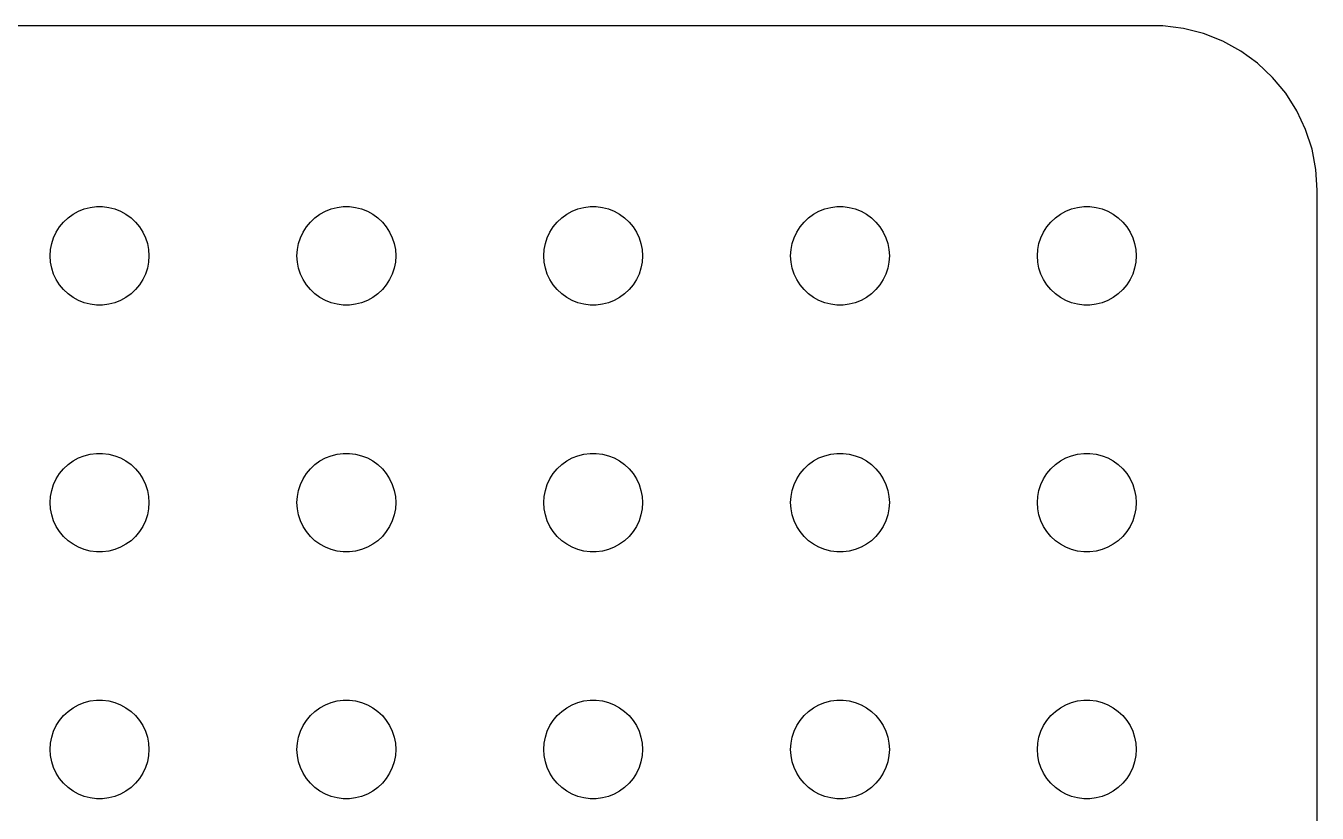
# Model space of a CAD drawing. Header units: metres. Extents: x -37 to 37, y 248 to 508.
# Drawn here: x -2.24 to 37, y 430.06 to 453.99 of the extents above; entities that cross this region are included whole.
import ezdxf

# ---------------------------------------------------------------- set-up
doc = ezdxf.new("R2010")
doc.units = ezdxf.units.M

msp = doc.modelspace()

# ---------------------------------------------------------------- linework, layer by layer
for p, q in [((32.3139, 453.99), (-32.3139, 453.99)), ((32.9369, 453.911), (32.3139, 453.99)), ((33.5451, 453.755), (32.9369, 453.911)), ((34.1289, 453.524), (33.5451, 453.755)), ((34.6791, 453.222), (34.1289, 453.524)), ((35.1871, 452.853), (34.6791, 453.222)), ((35.6448, 452.423), (35.1871, 452.853)), ((36.0451, 451.939), (35.6448, 452.423)), ((36.3815, 451.409), (36.0451, 451.939)), ((36.6489, 450.841), (36.3815, 451.409)), ((36.8429, 450.243), (36.6489, 450.841)), ((36.9606, 449.627), (36.8429, 450.243)), ((37, 449), (36.9606, 449.627)), ((37, 415), (37, 449)), ((-1.09344, 448.027), (-0.956131, 448.156)), ((-0.956131, 448.156), (-0.803726, 448.266)), ((-0.803726, 448.266), (-0.638657, 448.357)), ((-0.638657, 448.357), (-0.463516, 448.427)), ((-0.463516, 448.427), (-0.281067, 448.473)), ((-0.281067, 448.473), (-0.094177, 448.497)), ((-0.094177, 448.497), (0.094177, 448.497)), ((0.094177, 448.497), (0.281067, 448.473)), ((0.281067, 448.473), (0.463516, 448.427)), ((0.463516, 448.427), (0.638657, 448.357)), ((0.638657, 448.357), (0.803726, 448.266)), ((0.803726, 448.266), (0.956131, 448.156)), ((0.956131, 448.156), (1.09344, 448.027)), ((6.40654, 448.027), (6.54385, 448.156)), ((6.54385, 448.156), (6.69626, 448.266)), ((6.69626, 448.266), (6.86133, 448.357)), ((6.86133, 448.357), (7.03647, 448.427)), ((7.03647, 448.427), (7.21892, 448.473)), ((7.21892, 448.473), (7.40581, 448.497)), ((7.40581, 448.497), (7.59418, 448.497)), ((7.59418, 448.497), (7.78107, 448.473)), ((7.78107, 448.473), (7.96352, 448.427)), ((7.96352, 448.427), (8.13866, 448.357)), ((8.13866, 448.357), (8.30373, 448.266)), ((8.30373, 448.266), (8.45613, 448.156)), ((8.45613, 448.156), (8.59344, 448.027)), ((13.9065, 448.027), (14.0439, 448.156)), ((14.0439, 448.156), (14.1963, 448.266)), ((14.1963, 448.266), (14.3613, 448.357)), ((14.3613, 448.357), (14.5365, 448.427)), ((14.5365, 448.427), (14.7189, 448.473)), ((14.7189, 448.473), (14.9058, 448.497)), ((14.9058, 448.497), (15.0942, 448.497)), ((15.0942, 448.497), (15.2811, 448.473)), ((15.2811, 448.473), (15.4635, 448.427)), ((15.4635, 448.427), (15.6387, 448.357)), ((15.6387, 448.357), (15.8037, 448.266)), ((15.8037, 448.266), (15.9561, 448.156)), ((15.9561, 448.156), (16.0934, 448.027)), ((21.4065, 448.027), (21.5439, 448.156)), ((21.5439, 448.156), (21.6963, 448.266)), ((21.6963, 448.266), (21.8613, 448.357)), ((21.8613, 448.357), (22.0365, 448.427)), ((22.0365, 448.427), (22.2189, 448.473)), ((22.2189, 448.473), (22.4058, 448.497)), ((22.4058, 448.497), (22.5942, 448.497)), ((22.5942, 448.497), (22.7811, 448.473)), ((22.7811, 448.473), (22.9635, 448.427)), ((22.9635, 448.427), (23.1387, 448.357)), ((23.1387, 448.357), (23.3037, 448.266)), ((23.3037, 448.266), (23.4561, 448.156)), ((23.4561, 448.156), (23.5934, 448.027)), ((28.9065, 448.027), (29.0439, 448.156)), ((29.0439, 448.156), (29.1963, 448.266)), ((29.1963, 448.266), (29.3613, 448.357)), ((29.3613, 448.357), (29.5365, 448.427)), ((29.5365, 448.427), (29.7189, 448.473)), ((29.7189, 448.473), (29.9058, 448.497)), ((29.9058, 448.497), (30.0942, 448.497)), ((30.0942, 448.497), (30.2811, 448.473)), ((30.2811, 448.473), (30.4635, 448.427)), ((30.4635, 448.427), (30.6387, 448.357)), ((30.6387, 448.357), (30.8037, 448.266)), ((30.8037, 448.266), (30.9561, 448.156)), ((30.9561, 448.156), (31.0934, 448.027)), ((-1.31445, 447.723), (-1.21352, 447.882)), ((-1.21352, 447.882), (-1.09344, 448.027)), ((1.09344, 448.027), (1.21352, 447.882)), ((1.21352, 447.882), (1.31445, 447.723)), ((6.18553, 447.723), (6.28647, 447.882)), ((6.28647, 447.882), (6.40654, 448.027)), ((8.59344, 448.027), (8.71352, 447.882)), ((8.71352, 447.882), (8.81445, 447.723)), ((13.6855, 447.723), (13.7865, 447.882)), ((13.7865, 447.882), (13.9065, 448.027)), ((16.0934, 448.027), (16.2135, 447.882)), ((16.2135, 447.882), (16.3145, 447.723)), ((21.1855, 447.723), (21.2865, 447.882)), ((21.2865, 447.882), (21.4065, 448.027)), ((23.5934, 448.027), (23.7135, 447.882)), ((23.7135, 447.882), (23.8145, 447.723)), ((28.6855, 447.723), (28.7865, 447.882)), ((28.7865, 447.882), (28.9065, 448.027)), ((31.0934, 448.027), (31.2135, 447.882)), ((31.2135, 447.882), (31.3145, 447.723)), ((-1.48816, 447.188), (-1.45287, 447.373)), ((-1.45287, 447.373), (-1.39465, 447.552)), ((-1.39465, 447.552), (-1.31445, 447.723)), ((1.31445, 447.723), (1.39465, 447.552)), ((1.39465, 447.552), (1.45287, 447.373)), ((1.45287, 447.373), (1.48816, 447.188)), ((6.01183, 447.188), (6.04712, 447.373)), ((6.04712, 447.373), (6.10533, 447.552)), ((6.10533, 447.552), (6.18553, 447.723)), ((8.81445, 447.723), (8.89465, 447.552)), ((8.89465, 447.552), (8.95287, 447.373)), ((8.95287, 447.373), (8.98816, 447.188)), ((13.5118, 447.188), (13.5471, 447.373)), ((13.5471, 447.373), (13.6053, 447.552)), ((13.6053, 447.552), (13.6855, 447.723)), ((16.3145, 447.723), (16.3947, 447.552)), ((16.3947, 447.552), (16.4529, 447.373)), ((16.4529, 447.373), (16.4882, 447.188)), ((21.0118, 447.188), (21.0471, 447.373)), ((21.0471, 447.373), (21.1053, 447.552)), ((21.1053, 447.552), (21.1855, 447.723)), ((23.8145, 447.723), (23.8947, 447.552)), ((23.8947, 447.552), (23.9529, 447.373)), ((23.9529, 447.373), (23.9882, 447.188)), ((28.5118, 447.188), (28.5471, 447.373)), ((28.5471, 447.373), (28.6053, 447.552)), ((28.6053, 447.552), (28.6855, 447.723)), ((31.3145, 447.723), (31.3947, 447.552)), ((31.3947, 447.552), (31.4529, 447.373)), ((31.4529, 447.373), (31.4882, 447.188)), ((-1.5, 447), (-1.48816, 447.188)), ((-1.48816, 446.812), (-1.5, 447)), ((1.48816, 447.188), (1.5, 447)), ((1.5, 447), (1.48816, 446.812)), ((6, 447), (6.01183, 447.188)), ((6.01183, 446.812), (6, 447)), ((8.98816, 447.188), (9, 447)), ((9, 447), (8.98816, 446.812)), ((13.5, 447), (13.5118, 447.188)), ((13.5118, 446.812), (13.5, 447)), ((16.4882, 447.188), (16.5, 447)), ((16.5, 447), (16.4882, 446.812)), ((21, 447), (21.0118, 447.188)), ((21.0118, 446.812), (21, 447)), ((23.9882, 447.188), (24, 447)), ((24, 447), (23.9882, 446.812)), ((28.5, 447), (28.5118, 447.188)), ((28.5118, 446.812), (28.5, 447)), ((31.4882, 447.188), (31.5, 447)), ((31.5, 447), (31.4882, 446.812)), ((-1.45287, 446.627), (-1.48816, 446.812)), ((-1.39465, 446.448), (-1.45287, 446.627)), ((1.45287, 446.627), (1.39465, 446.448)), ((1.48816, 446.812), (1.45287, 446.627)), ((6.04712, 446.627), (6.01183, 446.812)), ((6.10533, 446.448), (6.04712, 446.627)), ((8.95287, 446.627), (8.89465, 446.448)), ((8.98816, 446.812), (8.95287, 446.627)), ((13.5471, 446.627), (13.5118, 446.812)), ((13.6053, 446.448), (13.5471, 446.627)), ((16.4529, 446.627), (16.3947, 446.448)), ((16.4882, 446.812), (16.4529, 446.627)), ((21.0471, 446.627), (21.0118, 446.812)), ((21.1053, 446.448), (21.0471, 446.627)), ((23.9529, 446.627), (23.8947, 446.448)), ((23.9882, 446.812), (23.9529, 446.627)), ((28.5471, 446.627), (28.5118, 446.812)), ((28.6053, 446.448), (28.5471, 446.627)), ((31.4529, 446.627), (31.3947, 446.448)), ((31.4882, 446.812), (31.4529, 446.627)), ((-1.31445, 446.277), (-1.39465, 446.448)), ((-1.21352, 446.118), (-1.31445, 446.277)), ((1.31445, 446.277), (1.21352, 446.118)), ((1.39465, 446.448), (1.31445, 446.277)), ((6.18553, 446.277), (6.10533, 446.448)), ((6.28647, 446.118), (6.18553, 446.277)), ((8.81445, 446.277), (8.71352, 446.118)), ((8.89465, 446.448), (8.81445, 446.277)), ((13.6855, 446.277), (13.6053, 446.448)), ((13.7865, 446.118), (13.6855, 446.277)), ((16.3145, 446.277), (16.2135, 446.118)), ((16.3947, 446.448), (16.3145, 446.277)), ((21.1855, 446.277), (21.1053, 446.448)), ((21.2865, 446.118), (21.1855, 446.277)), ((23.8145, 446.277), (23.7135, 446.118)), ((23.8947, 446.448), (23.8145, 446.277)), ((28.6855, 446.277), (28.6053, 446.448)), ((28.7865, 446.118), (28.6855, 446.277)), ((31.3145, 446.277), (31.2135, 446.118)), ((31.3947, 446.448), (31.3145, 446.277)), ((-1.09344, 445.973), (-1.21352, 446.118)), ((-0.956131, 445.844), (-1.09344, 445.973)), ((-0.803726, 445.734), (-0.956131, 445.844)), ((0.956131, 445.844), (0.803726, 445.734)), ((1.09344, 445.973), (0.956131, 445.844)), ((1.21352, 446.118), (1.09344, 445.973)), ((6.40654, 445.973), (6.28647, 446.118)), ((6.54385, 445.844), (6.40654, 445.973)), ((6.69626, 445.734), (6.54385, 445.844)), ((8.45613, 445.844), (8.30373, 445.734)), ((8.59344, 445.973), (8.45613, 445.844)), ((8.71352, 446.118), (8.59344, 445.973)), ((13.9065, 445.973), (13.7865, 446.118)), ((14.0439, 445.844), (13.9065, 445.973)), ((14.1963, 445.734), (14.0439, 445.844)), ((15.9561, 445.844), (15.8037, 445.734)), ((16.0934, 445.973), (15.9561, 445.844)), ((16.2135, 446.118), (16.0934, 445.973)), ((21.4065, 445.973), (21.2865, 446.118)), ((21.5439, 445.844), (21.4065, 445.973)), ((21.6963, 445.734), (21.5439, 445.844)), ((23.4561, 445.844), (23.3037, 445.734)), ((23.5934, 445.973), (23.4561, 445.844)), ((23.7135, 446.118), (23.5934, 445.973)), ((28.9065, 445.973), (28.7865, 446.118)), ((29.0439, 445.844), (28.9065, 445.973)), ((29.1963, 445.734), (29.0439, 445.844)), ((30.9561, 445.844), (30.8037, 445.734)), ((31.0934, 445.973), (30.9561, 445.844)), ((31.2135, 446.118), (31.0934, 445.973)), ((-0.638657, 445.643), (-0.803726, 445.734)), ((-0.463516, 445.573), (-0.638657, 445.643)), ((-0.281067, 445.527), (-0.463516, 445.573)), ((-0.094177, 445.503), (-0.281067, 445.527)), ((0.094177, 445.503), (-0.094177, 445.503)), ((0.281067, 445.527), (0.094177, 445.503)), ((0.463516, 445.573), (0.281067, 445.527)), ((0.638657, 445.643), (0.463516, 445.573)), ((0.803726, 445.734), (0.638657, 445.643)), ((6.86133, 445.643), (6.69626, 445.734)), ((7.03647, 445.573), (6.86133, 445.643)), ((7.21892, 445.527), (7.03647, 445.573)), ((7.40581, 445.503), (7.21892, 445.527)), ((7.59418, 445.503), (7.40581, 445.503)), ((7.78107, 445.527), (7.59418, 445.503)), ((7.96352, 445.573), (7.78107, 445.527)), ((8.13866, 445.643), (7.96352, 445.573)), ((8.30373, 445.734), (8.13866, 445.643)), ((14.3613, 445.643), (14.1963, 445.734)), ((14.5365, 445.573), (14.3613, 445.643)), ((14.7189, 445.527), (14.5365, 445.573)), ((14.9058, 445.503), (14.7189, 445.527)), ((15.0942, 445.503), (14.9058, 445.503)), ((15.2811, 445.527), (15.0942, 445.503)), ((15.4635, 445.573), (15.2811, 445.527)), ((15.6387, 445.643), (15.4635, 445.573)), ((15.8037, 445.734), (15.6387, 445.643)), ((21.8613, 445.643), (21.6963, 445.734)), ((22.0365, 445.573), (21.8613, 445.643)), ((22.2189, 445.527), (22.0365, 445.573)), ((22.4058, 445.503), (22.2189, 445.527)), ((22.5942, 445.503), (22.4058, 445.503)), ((22.7811, 445.527), (22.5942, 445.503)), ((22.9635, 445.573), (22.7811, 445.527)), ((23.1387, 445.643), (22.9635, 445.573)), ((23.3037, 445.734), (23.1387, 445.643)), ((29.3613, 445.643), (29.1963, 445.734)), ((29.5365, 445.573), (29.3613, 445.643)), ((29.7189, 445.527), (29.5365, 445.573)), ((29.9058, 445.503), (29.7189, 445.527)), ((30.0942, 445.503), (29.9058, 445.503)), ((30.2811, 445.527), (30.0942, 445.503)), ((30.4635, 445.573), (30.2811, 445.527)), ((30.6387, 445.643), (30.4635, 445.573)), ((30.8037, 445.734), (30.6387, 445.643)), ((-0.956131, 440.656), (-0.803726, 440.766)), ((-0.803726, 440.766), (-0.638657, 440.857)), ((-0.638657, 440.857), (-0.463516, 440.927)), ((-0.463516, 440.927), (-0.281067, 440.973)), ((-0.281067, 440.973), (-0.094177, 440.997)), ((-0.094177, 440.997), (0.094177, 440.997)), ((0.094177, 440.997), (0.281067, 440.973)), ((0.281067, 440.973), (0.463516, 440.927)), ((0.463516, 440.927), (0.638657, 440.857)), ((0.638657, 440.857), (0.803726, 440.766)), ((0.803726, 440.766), (0.956131, 440.656)), ((6.54385, 440.656), (6.69626, 440.766)), ((6.69626, 440.766), (6.86133, 440.857)), ((6.86133, 440.857), (7.03647, 440.927)), ((7.03647, 440.927), (7.21892, 440.973)), ((7.21892, 440.973), (7.40581, 440.997)), ((7.40581, 440.997), (7.59418, 440.997)), ((7.59418, 440.997), (7.78107, 440.973)), ((7.78107, 440.973), (7.96352, 440.927)), ((7.96352, 440.927), (8.13866, 440.857)), ((8.13866, 440.857), (8.30373, 440.766)), ((8.30373, 440.766), (8.45613, 440.656)), ((14.0439, 440.656), (14.1963, 440.766)), ((14.1963, 440.766), (14.3613, 440.857)), ((14.3613, 440.857), (14.5365, 440.927)), ((14.5365, 440.927), (14.7189, 440.973)), ((14.7189, 440.973), (14.9058, 440.997)), ((14.9058, 440.997), (15.0942, 440.997)), ((15.0942, 440.997), (15.2811, 440.973)), ((15.2811, 440.973), (15.4635, 440.927)), ((15.4635, 440.927), (15.6387, 440.857)), ((15.6387, 440.857), (15.8037, 440.766)), ((15.8037, 440.766), (15.9561, 440.656)), ((21.5439, 440.656), (21.6963, 440.766)), ((21.6963, 440.766), (21.8613, 440.857)), ((21.8613, 440.857), (22.0365, 440.927)), ((22.0365, 440.927), (22.2189, 440.973)), ((22.2189, 440.973), (22.4058, 440.997)), ((22.4058, 440.997), (22.5942, 440.997)), ((22.5942, 440.997), (22.7811, 440.973)), ((22.7811, 440.973), (22.9635, 440.927)), ((22.9635, 440.927), (23.1387, 440.857)), ((23.1387, 440.857), (23.3037, 440.766)), ((23.3037, 440.766), (23.4561, 440.656)), ((29.0439, 440.656), (29.1963, 440.766)), ((29.1963, 440.766), (29.3613, 440.857)), ((29.3613, 440.857), (29.5365, 440.927)), ((29.5365, 440.927), (29.7189, 440.973)), ((29.7189, 440.973), (29.9058, 440.997)), ((29.9058, 440.997), (30.0942, 440.997)), ((30.0942, 440.997), (30.2811, 440.973)), ((30.2811, 440.973), (30.4635, 440.927)), ((30.4635, 440.927), (30.6387, 440.857)), ((30.6387, 440.857), (30.8037, 440.766)), ((30.8037, 440.766), (30.9561, 440.656)), ((-1.31445, 440.223), (-1.21352, 440.382)), ((-1.21352, 440.382), (-1.09344, 440.527)), ((-1.09344, 440.527), (-0.956131, 440.656)), ((0.956131, 440.656), (1.09344, 440.527)), ((1.09344, 440.527), (1.21352, 440.382)), ((1.21352, 440.382), (1.31445, 440.223)), ((6.18553, 440.223), (6.28647, 440.382)), ((6.28647, 440.382), (6.40654, 440.527)), ((6.40654, 440.527), (6.54385, 440.656)), ((8.45613, 440.656), (8.59344, 440.527)), ((8.59344, 440.527), (8.71352, 440.382)), ((8.71352, 440.382), (8.81445, 440.223)), ((13.6855, 440.223), (13.7865, 440.382)), ((13.7865, 440.382), (13.9065, 440.527)), ((13.9065, 440.527), (14.0439, 440.656)), ((15.9561, 440.656), (16.0934, 440.527)), ((16.0934, 440.527), (16.2135, 440.382)), ((16.2135, 440.382), (16.3145, 440.223)), ((21.1855, 440.223), (21.2865, 440.382)), ((21.2865, 440.382), (21.4065, 440.527)), ((21.4065, 440.527), (21.5439, 440.656)), ((23.4561, 440.656), (23.5934, 440.527)), ((23.5934, 440.527), (23.7135, 440.382)), ((23.7135, 440.382), (23.8145, 440.223)), ((28.6855, 440.223), (28.7865, 440.382)), ((28.7865, 440.382), (28.9065, 440.527)), ((28.9065, 440.527), (29.0439, 440.656)), ((30.9561, 440.656), (31.0934, 440.527)), ((31.0934, 440.527), (31.2135, 440.382)), ((31.2135, 440.382), (31.3145, 440.223)), ((-1.45287, 439.873), (-1.39465, 440.052)), ((-1.39465, 440.052), (-1.31445, 440.223)), ((1.31445, 440.223), (1.39465, 440.052)), ((1.39465, 440.052), (1.45287, 439.873)), ((6.04712, 439.873), (6.10533, 440.052)), ((6.10533, 440.052), (6.18553, 440.223)), ((8.81445, 440.223), (8.89465, 440.052)), ((8.89465, 440.052), (8.95287, 439.873)), ((13.5471, 439.873), (13.6053, 440.052)), ((13.6053, 440.052), (13.6855, 440.223)), ((16.3145, 440.223), (16.3947, 440.052)), ((16.3947, 440.052), (16.4529, 439.873)), ((21.0471, 439.873), (21.1053, 440.052)), ((21.1053, 440.052), (21.1855, 440.223)), ((23.8145, 440.223), (23.8947, 440.052)), ((23.8947, 440.052), (23.9529, 439.873)), ((28.5471, 439.873), (28.6053, 440.052)), ((28.6053, 440.052), (28.6855, 440.223)), ((31.3145, 440.223), (31.3947, 440.052)), ((31.3947, 440.052), (31.4529, 439.873)), ((-1.5, 439.5), (-1.48816, 439.688)), ((-1.48816, 439.312), (-1.5, 439.5)), ((-1.48816, 439.688), (-1.45287, 439.873)), ((1.45287, 439.873), (1.48816, 439.688)), ((1.48816, 439.688), (1.5, 439.5)), ((1.5, 439.5), (1.48816, 439.312)), ((6, 439.5), (6.01183, 439.688)), ((6.01183, 439.312), (6, 439.5)), ((6.01183, 439.688), (6.04712, 439.873)), ((8.95287, 439.873), (8.98816, 439.688)), ((8.98816, 439.688), (9, 439.5)), ((9, 439.5), (8.98816, 439.312)), ((13.5, 439.5), (13.5118, 439.688)), ((13.5118, 439.312), (13.5, 439.5)), ((13.5118, 439.688), (13.5471, 439.873)), ((16.4529, 439.873), (16.4882, 439.688)), ((16.4882, 439.688), (16.5, 439.5)), ((16.5, 439.5), (16.4882, 439.312)), ((21, 439.5), (21.0118, 439.688)), ((21.0118, 439.312), (21, 439.5)), ((21.0118, 439.688), (21.0471, 439.873)), ((23.9529, 439.873), (23.9882, 439.688)), ((23.9882, 439.688), (24, 439.5)), ((24, 439.5), (23.9882, 439.312)), ((28.5, 439.5), (28.5118, 439.688)), ((28.5118, 439.312), (28.5, 439.5)), ((28.5118, 439.688), (28.5471, 439.873)), ((31.4529, 439.873), (31.4882, 439.688)), ((31.4882, 439.688), (31.5, 439.5)), ((31.5, 439.5), (31.4882, 439.312)), ((-1.45287, 439.127), (-1.48816, 439.312)), ((-1.39465, 438.948), (-1.45287, 439.127)), ((1.45287, 439.127), (1.39465, 438.948)), ((1.48816, 439.312), (1.45287, 439.127)), ((6.04712, 439.127), (6.01183, 439.312)), ((6.10533, 438.948), (6.04712, 439.127)), ((8.95287, 439.127), (8.89465, 438.948)), ((8.98816, 439.312), (8.95287, 439.127)), ((13.5471, 439.127), (13.5118, 439.312)), ((13.6053, 438.948), (13.5471, 439.127)), ((16.4529, 439.127), (16.3947, 438.948)), ((16.4882, 439.312), (16.4529, 439.127)), ((21.0471, 439.127), (21.0118, 439.312)), ((21.1053, 438.948), (21.0471, 439.127)), ((23.9529, 439.127), (23.8947, 438.948)), ((23.9882, 439.312), (23.9529, 439.127)), ((28.5471, 439.127), (28.5118, 439.312)), ((28.6053, 438.948), (28.5471, 439.127)), ((31.4529, 439.127), (31.3947, 438.948)), ((31.4882, 439.312), (31.4529, 439.127)), ((-1.31445, 438.777), (-1.39465, 438.948)), ((-1.21352, 438.618), (-1.31445, 438.777)), ((1.31445, 438.777), (1.21352, 438.618)), ((1.39465, 438.948), (1.31445, 438.777)), ((6.18553, 438.777), (6.10533, 438.948)), ((6.28647, 438.618), (6.18553, 438.777)), ((8.81445, 438.777), (8.71352, 438.618)), ((8.89465, 438.948), (8.81445, 438.777)), ((13.6855, 438.777), (13.6053, 438.948)), ((13.7865, 438.618), (13.6855, 438.777)), ((16.3145, 438.777), (16.2135, 438.618)), ((16.3947, 438.948), (16.3145, 438.777)), ((21.1855, 438.777), (21.1053, 438.948)), ((21.2865, 438.618), (21.1855, 438.777)), ((23.8145, 438.777), (23.7135, 438.618)), ((23.8947, 438.948), (23.8145, 438.777)), ((28.6855, 438.777), (28.6053, 438.948)), ((28.7865, 438.618), (28.6855, 438.777)), ((31.3145, 438.777), (31.2135, 438.618)), ((31.3947, 438.948), (31.3145, 438.777)), ((-1.09344, 438.473), (-1.21352, 438.618)), ((-0.956131, 438.344), (-1.09344, 438.473)), ((-0.803726, 438.234), (-0.956131, 438.344)), ((0.956131, 438.344), (0.803726, 438.234)), ((1.09344, 438.473), (0.956131, 438.344)), ((1.21352, 438.618), (1.09344, 438.473)), ((6.40654, 438.473), (6.28647, 438.618)), ((6.54385, 438.344), (6.40654, 438.473)), ((6.69626, 438.234), (6.54385, 438.344)), ((8.45613, 438.344), (8.30373, 438.234)), ((8.59344, 438.473), (8.45613, 438.344)), ((8.71352, 438.618), (8.59344, 438.473)), ((13.9065, 438.473), (13.7865, 438.618)), ((14.0439, 438.344), (13.9065, 438.473)), ((14.1963, 438.234), (14.0439, 438.344)), ((15.9561, 438.344), (15.8037, 438.234)), ((16.0934, 438.473), (15.9561, 438.344)), ((16.2135, 438.618), (16.0934, 438.473)), ((21.4065, 438.473), (21.2865, 438.618)), ((21.5439, 438.344), (21.4065, 438.473)), ((21.6963, 438.234), (21.5439, 438.344)), ((23.4561, 438.344), (23.3037, 438.234)), ((23.5934, 438.473), (23.4561, 438.344)), ((23.7135, 438.618), (23.5934, 438.473)), ((28.9065, 438.473), (28.7865, 438.618)), ((29.0439, 438.344), (28.9065, 438.473)), ((29.1963, 438.234), (29.0439, 438.344)), ((30.9561, 438.344), (30.8037, 438.234)), ((31.0934, 438.473), (30.9561, 438.344)), ((31.2135, 438.618), (31.0934, 438.473)), ((-0.638657, 438.143), (-0.803726, 438.234)), ((-0.463516, 438.073), (-0.638657, 438.143)), ((-0.281067, 438.027), (-0.463516, 438.073)), ((-0.094177, 438.003), (-0.281067, 438.027)), ((0.094177, 438.003), (-0.094177, 438.003)), ((0.281067, 438.027), (0.094177, 438.003)), ((0.463516, 438.073), (0.281067, 438.027)), ((0.638657, 438.143), (0.463516, 438.073)), ((0.803726, 438.234), (0.638657, 438.143)), ((6.86133, 438.143), (6.69626, 438.234)), ((7.03647, 438.073), (6.86133, 438.143)), ((7.21892, 438.027), (7.03647, 438.073)), ((7.40581, 438.003), (7.21892, 438.027)), ((7.59418, 438.003), (7.40581, 438.003)), ((7.78107, 438.027), (7.59418, 438.003)), ((7.96352, 438.073), (7.78107, 438.027)), ((8.13866, 438.143), (7.96352, 438.073)), ((8.30373, 438.234), (8.13866, 438.143)), ((14.3613, 438.143), (14.1963, 438.234)), ((14.5365, 438.073), (14.3613, 438.143)), ((14.7189, 438.027), (14.5365, 438.073)), ((14.9058, 438.003), (14.7189, 438.027)), ((15.0942, 438.003), (14.9058, 438.003)), ((15.2811, 438.027), (15.0942, 438.003)), ((15.4635, 438.073), (15.2811, 438.027)), ((15.6387, 438.143), (15.4635, 438.073)), ((15.8037, 438.234), (15.6387, 438.143)), ((21.8613, 438.143), (21.6963, 438.234)), ((22.0365, 438.073), (21.8613, 438.143)), ((22.2189, 438.027), (22.0365, 438.073)), ((22.4058, 438.003), (22.2189, 438.027)), ((22.5942, 438.003), (22.4058, 438.003)), ((22.7811, 438.027), (22.5942, 438.003)), ((22.9635, 438.073), (22.7811, 438.027)), ((23.1387, 438.143), (22.9635, 438.073)), ((23.3037, 438.234), (23.1387, 438.143)), ((29.3613, 438.143), (29.1963, 438.234)), ((29.5365, 438.073), (29.3613, 438.143)), ((29.7189, 438.027), (29.5365, 438.073)), ((29.9058, 438.003), (29.7189, 438.027)), ((30.0942, 438.003), (29.9058, 438.003)), ((30.2811, 438.027), (30.0942, 438.003)), ((30.4635, 438.073), (30.2811, 438.027)), ((30.6387, 438.143), (30.4635, 438.073)), ((30.8037, 438.234), (30.6387, 438.143)), ((-0.956131, 433.156), (-0.803726, 433.266)), ((-0.803726, 433.266), (-0.638657, 433.357)), ((-0.638657, 433.357), (-0.463516, 433.427)), ((-0.463516, 433.427), (-0.281067, 433.473)), ((-0.281067, 433.473), (-0.094177, 433.497)), ((-0.094177, 433.497), (0.094177, 433.497)), ((0.094177, 433.497), (0.281067, 433.473)), ((0.281067, 433.473), (0.463516, 433.427)), ((0.463516, 433.427), (0.638657, 433.357)), ((0.638657, 433.357), (0.803726, 433.266)), ((0.803726, 433.266), (0.956131, 433.156)), ((6.54385, 433.156), (6.69626, 433.266)), ((6.69626, 433.266), (6.86133, 433.357)), ((6.86133, 433.357), (7.03647, 433.427)), ((7.03647, 433.427), (7.21892, 433.473)), ((7.21892, 433.473), (7.40581, 433.497)), ((7.40581, 433.497), (7.59418, 433.497)), ((7.59418, 433.497), (7.78107, 433.473)), ((7.78107, 433.473), (7.96352, 433.427)), ((7.96352, 433.427), (8.13866, 433.357)), ((8.13866, 433.357), (8.30373, 433.266)), ((8.30373, 433.266), (8.45613, 433.156)), ((14.0439, 433.156), (14.1963, 433.266)), ((14.1963, 433.266), (14.3613, 433.357)), ((14.3613, 433.357), (14.5365, 433.427)), ((14.5365, 433.427), (14.7189, 433.473)), ((14.7189, 433.473), (14.9058, 433.497)), ((14.9058, 433.497), (15.0942, 433.497)), ((15.0942, 433.497), (15.2811, 433.473)), ((15.2811, 433.473), (15.4635, 433.427)), ((15.4635, 433.427), (15.6387, 433.357)), ((15.6387, 433.357), (15.8037, 433.266)), ((15.8037, 433.266), (15.9561, 433.156)), ((21.5439, 433.156), (21.6963, 433.266)), ((21.6963, 433.266), (21.8613, 433.357)), ((21.8613, 433.357), (22.0365, 433.427)), ((22.0365, 433.427), (22.2189, 433.473)), ((22.2189, 433.473), (22.4058, 433.497)), ((22.4058, 433.497), (22.5942, 433.497)), ((22.5942, 433.497), (22.7811, 433.473)), ((22.7811, 433.473), (22.9635, 433.427)), ((22.9635, 433.427), (23.1387, 433.357)), ((23.1387, 433.357), (23.3037, 433.266)), ((23.3037, 433.266), (23.4561, 433.156)), ((29.0439, 433.156), (29.1963, 433.266)), ((29.1963, 433.266), (29.3613, 433.357)), ((29.3613, 433.357), (29.5365, 433.427)), ((29.5365, 433.427), (29.7189, 433.473)), ((29.7189, 433.473), (29.9058, 433.497)), ((29.9058, 433.497), (30.0942, 433.497)), ((30.0942, 433.497), (30.2811, 433.473)), ((30.2811, 433.473), (30.4635, 433.427)), ((30.4635, 433.427), (30.6387, 433.357)), ((30.6387, 433.357), (30.8037, 433.266)), ((30.8037, 433.266), (30.9561, 433.156)), ((-1.31445, 432.723), (-1.21352, 432.882)), ((-1.21352, 432.882), (-1.09344, 433.027)), ((-1.09344, 433.027), (-0.956131, 433.156)), ((0.956131, 433.156), (1.09344, 433.027)), ((1.09344, 433.027), (1.21352, 432.882)), ((1.21352, 432.882), (1.31445, 432.723)), ((6.18553, 432.723), (6.28647, 432.882)), ((6.28647, 432.882), (6.40654, 433.027)), ((6.40654, 433.027), (6.54385, 433.156)), ((8.45613, 433.156), (8.59344, 433.027)), ((8.59344, 433.027), (8.71352, 432.882)), ((8.71352, 432.882), (8.81445, 432.723)), ((13.6855, 432.723), (13.7865, 432.882)), ((13.7865, 432.882), (13.9065, 433.027)), ((13.9065, 433.027), (14.0439, 433.156)), ((15.9561, 433.156), (16.0934, 433.027)), ((16.0934, 433.027), (16.2135, 432.882)), ((16.2135, 432.882), (16.3145, 432.723)), ((21.1855, 432.723), (21.2865, 432.882)), ((21.2865, 432.882), (21.4065, 433.027)), ((21.4065, 433.027), (21.5439, 433.156)), ((23.4561, 433.156), (23.5934, 433.027)), ((23.5934, 433.027), (23.7135, 432.882)), ((23.7135, 432.882), (23.8145, 432.723)), ((28.6855, 432.723), (28.7865, 432.882)), ((28.7865, 432.882), (28.9065, 433.027)), ((28.9065, 433.027), (29.0439, 433.156)), ((30.9561, 433.156), (31.0934, 433.027)), ((31.0934, 433.027), (31.2135, 432.882)), ((31.2135, 432.882), (31.3145, 432.723)), ((-1.45287, 432.373), (-1.39465, 432.552)), ((-1.39465, 432.552), (-1.31445, 432.723)), ((1.31445, 432.723), (1.39465, 432.552)), ((1.39465, 432.552), (1.45287, 432.373)), ((6.04712, 432.373), (6.10533, 432.552)), ((6.10533, 432.552), (6.18553, 432.723)), ((8.81445, 432.723), (8.89465, 432.552)), ((8.89465, 432.552), (8.95287, 432.373)), ((13.5471, 432.373), (13.6053, 432.552)), ((13.6053, 432.552), (13.6855, 432.723)), ((16.3145, 432.723), (16.3947, 432.552)), ((16.3947, 432.552), (16.4529, 432.373)), ((21.0471, 432.373), (21.1053, 432.552)), ((21.1053, 432.552), (21.1855, 432.723)), ((23.8145, 432.723), (23.8947, 432.552)), ((23.8947, 432.552), (23.9529, 432.373)), ((28.5471, 432.373), (28.6053, 432.552)), ((28.6053, 432.552), (28.6855, 432.723)), ((31.3145, 432.723), (31.3947, 432.552)), ((31.3947, 432.552), (31.4529, 432.373)), ((-1.5, 432), (-1.48816, 432.188)), ((-1.48816, 432.188), (-1.45287, 432.373)), ((1.45287, 432.373), (1.48816, 432.188)), ((1.48816, 432.188), (1.5, 432)), ((6, 432), (6.01183, 432.188)), ((6.01183, 432.188), (6.04712, 432.373)), ((8.95287, 432.373), (8.98816, 432.188)), ((8.98816, 432.188), (9, 432)), ((13.5, 432), (13.5118, 432.188)), ((13.5118, 432.188), (13.5471, 432.373)), ((16.4529, 432.373), (16.4882, 432.188)), ((16.4882, 432.188), (16.5, 432)), ((21, 432), (21.0118, 432.188)), ((21.0118, 432.188), (21.0471, 432.373)), ((23.9529, 432.373), (23.9882, 432.188)), ((23.9882, 432.188), (24, 432)), ((28.5, 432), (28.5118, 432.188)), ((28.5118, 432.188), (28.5471, 432.373)), ((31.4529, 432.373), (31.4882, 432.188)), ((31.4882, 432.188), (31.5, 432)), ((-1.48816, 431.812), (-1.5, 432)), ((-1.45287, 431.627), (-1.48816, 431.812)), ((1.48816, 431.812), (1.45287, 431.627)), ((1.5, 432), (1.48816, 431.812)), ((6.01183, 431.812), (6, 432)), ((6.04712, 431.627), (6.01183, 431.812)), ((8.98816, 431.812), (8.95287, 431.627)), ((9, 432), (8.98816, 431.812)), ((13.5118, 431.812), (13.5, 432)), ((13.5471, 431.627), (13.5118, 431.812)), ((16.4882, 431.812), (16.4529, 431.627)), ((16.5, 432), (16.4882, 431.812)), ((21.0118, 431.812), (21, 432)), ((21.0471, 431.627), (21.0118, 431.812)), ((23.9882, 431.812), (23.9529, 431.627)), ((24, 432), (23.9882, 431.812)), ((28.5118, 431.812), (28.5, 432)), ((28.5471, 431.627), (28.5118, 431.812)), ((31.4882, 431.812), (31.4529, 431.627)), ((31.5, 432), (31.4882, 431.812)), ((-1.39465, 431.448), (-1.45287, 431.627)), ((-1.31445, 431.277), (-1.39465, 431.448)), ((-1.21352, 431.118), (-1.31445, 431.277)), ((1.31445, 431.277), (1.21352, 431.118)), ((1.39465, 431.448), (1.31445, 431.277)), ((1.45287, 431.627), (1.39465, 431.448)), ((6.10533, 431.448), (6.04712, 431.627)), ((6.18553, 431.277), (6.10533, 431.448)), ((6.28647, 431.118), (6.18553, 431.277)), ((8.81445, 431.277), (8.71352, 431.118)), ((8.89465, 431.448), (8.81445, 431.277)), ((8.95287, 431.627), (8.89465, 431.448)), ((13.6053, 431.448), (13.5471, 431.627)), ((13.6855, 431.277), (13.6053, 431.448)), ((13.7865, 431.118), (13.6855, 431.277)), ((16.3145, 431.277), (16.2135, 431.118)), ((16.3947, 431.448), (16.3145, 431.277)), ((16.4529, 431.627), (16.3947, 431.448)), ((21.1053, 431.448), (21.0471, 431.627)), ((21.1855, 431.277), (21.1053, 431.448)), ((21.2865, 431.118), (21.1855, 431.277)), ((23.8145, 431.277), (23.7135, 431.118)), ((23.8947, 431.448), (23.8145, 431.277)), ((23.9529, 431.627), (23.8947, 431.448)), ((28.6053, 431.448), (28.5471, 431.627)), ((28.6855, 431.277), (28.6053, 431.448)), ((28.7865, 431.118), (28.6855, 431.277)), ((31.3145, 431.277), (31.2135, 431.118)), ((31.3947, 431.448), (31.3145, 431.277)), ((31.4529, 431.627), (31.3947, 431.448)), ((-1.09344, 430.973), (-1.21352, 431.118)), ((-0.956131, 430.844), (-1.09344, 430.973)), ((1.09344, 430.973), (0.956131, 430.844)), ((1.21352, 431.118), (1.09344, 430.973)), ((6.40654, 430.973), (6.28647, 431.118)), ((6.54385, 430.844), (6.40654, 430.973)), ((8.59344, 430.973), (8.45613, 430.844)), ((8.71352, 431.118), (8.59344, 430.973)), ((13.9065, 430.973), (13.7865, 431.118)), ((14.0439, 430.844), (13.9065, 430.973)), ((16.0934, 430.973), (15.9561, 430.844)), ((16.2135, 431.118), (16.0934, 430.973)), ((21.4065, 430.973), (21.2865, 431.118)), ((21.5439, 430.844), (21.4065, 430.973)), ((23.5934, 430.973), (23.4561, 430.844)), ((23.7135, 431.118), (23.5934, 430.973)), ((28.9065, 430.973), (28.7865, 431.118)), ((29.0439, 430.844), (28.9065, 430.973)), ((31.0934, 430.973), (30.9561, 430.844)), ((31.2135, 431.118), (31.0934, 430.973)), ((-0.803726, 430.734), (-0.956131, 430.844)), ((-0.638657, 430.643), (-0.803726, 430.734)), ((-0.463516, 430.573), (-0.638657, 430.643)), ((-0.281067, 430.527), (-0.463516, 430.573)), ((-0.094177, 430.503), (-0.281067, 430.527)), ((0.094177, 430.503), (-0.094177, 430.503)), ((0.281067, 430.527), (0.094177, 430.503)), ((0.463516, 430.573), (0.281067, 430.527)), ((0.638657, 430.643), (0.463516, 430.573)), ((0.803726, 430.734), (0.638657, 430.643)), ((0.956131, 430.844), (0.803726, 430.734)), ((6.69626, 430.734), (6.54385, 430.844)), ((6.86133, 430.643), (6.69626, 430.734)), ((7.03647, 430.573), (6.86133, 430.643)), ((7.21892, 430.527), (7.03647, 430.573)), ((7.40581, 430.503), (7.21892, 430.527)), ((7.59418, 430.503), (7.40581, 430.503)), ((7.78107, 430.527), (7.59418, 430.503)), ((7.96352, 430.573), (7.78107, 430.527)), ((8.13866, 430.643), (7.96352, 430.573)), ((8.30373, 430.734), (8.13866, 430.643)), ((8.45613, 430.844), (8.30373, 430.734)), ((14.1963, 430.734), (14.0439, 430.844)), ((14.3613, 430.643), (14.1963, 430.734)), ((14.5365, 430.573), (14.3613, 430.643)), ((14.7189, 430.527), (14.5365, 430.573)), ((14.9058, 430.503), (14.7189, 430.527)), ((15.0942, 430.503), (14.9058, 430.503)), ((15.2811, 430.527), (15.0942, 430.503)), ((15.4635, 430.573), (15.2811, 430.527)), ((15.6387, 430.643), (15.4635, 430.573)), ((15.8037, 430.734), (15.6387, 430.643)), ((15.9561, 430.844), (15.8037, 430.734)), ((21.6963, 430.734), (21.5439, 430.844)), ((21.8613, 430.643), (21.6963, 430.734)), ((22.0365, 430.573), (21.8613, 430.643)), ((22.2189, 430.527), (22.0365, 430.573)), ((22.4058, 430.503), (22.2189, 430.527)), ((22.5942, 430.503), (22.4058, 430.503)), ((22.7811, 430.527), (22.5942, 430.503)), ((22.9635, 430.573), (22.7811, 430.527)), ((23.1387, 430.643), (22.9635, 430.573)), ((23.3037, 430.734), (23.1387, 430.643)), ((23.4561, 430.844), (23.3037, 430.734)), ((29.1963, 430.734), (29.0439, 430.844)), ((29.3613, 430.643), (29.1963, 430.734)), ((29.5365, 430.573), (29.3613, 430.643)), ((29.7189, 430.527), (29.5365, 430.573)), ((29.9058, 430.503), (29.7189, 430.527)), ((30.0942, 430.503), (29.9058, 430.503)), ((30.2811, 430.527), (30.0942, 430.503)), ((30.4635, 430.573), (30.2811, 430.527)), ((30.6387, 430.643), (30.4635, 430.573)), ((30.8037, 430.734), (30.6387, 430.643)), ((30.9561, 430.844), (30.8037, 430.734))]:
    msp.add_line(p, q)

doc.saveas('drawing.dxf')
